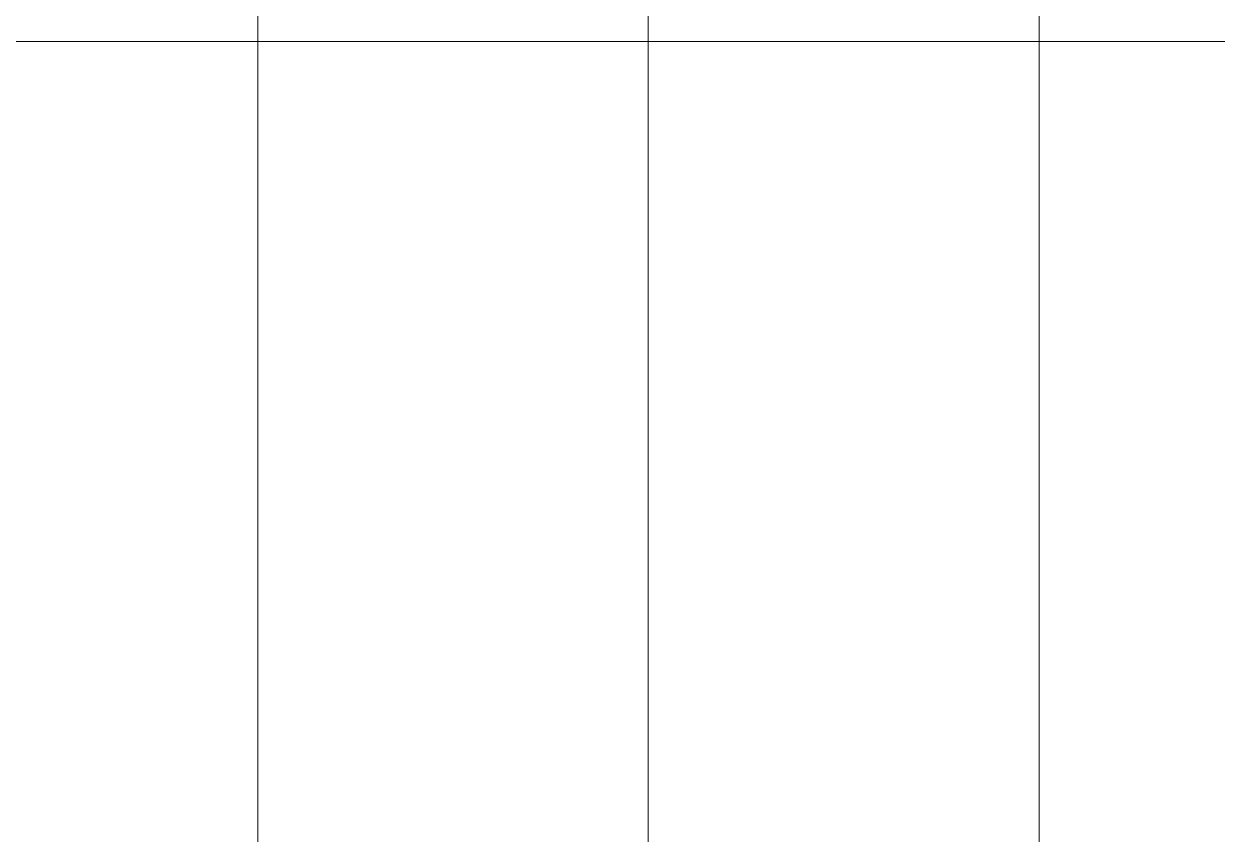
# Model space of a CAD drawing. Header units: millimetres. Extents: x 117 to 78452272, y 10 to 169749766.
# Drawn here: x 78397165 to 78399794, y 169652163 to 169653949 of the extents above; entities that cross this region are included whole.
import ezdxf

# ---------------------------------------------------------------- set-up
doc = ezdxf.new("R2010")
doc.units = ezdxf.units.MM

msp = doc.modelspace()

# ---------------------------------------------------------------- linework, layer by layer
at = {"color": 0, "lineweight": 0}
for points in [[(78397680.013, 169655684.228), (78397680.013, 169649677.669)], [(78398540.556, 169655684.228), (78398540.556, 169653909.71)], [(78399401.529, 169655684.228), (78399401.529, 169653909.71)], [(78394226.641, 169653909.71), (78401111.409, 169653909.71)], [(78398540.556, 169653909.71), (78398540.556, 169649677.669)], [(78399401.529, 169653909.71), (78399401.529, 169649677.669)]]:
    msp.add_lwpolyline(points, dxfattribs=at)

doc.saveas('drawing.dxf')
